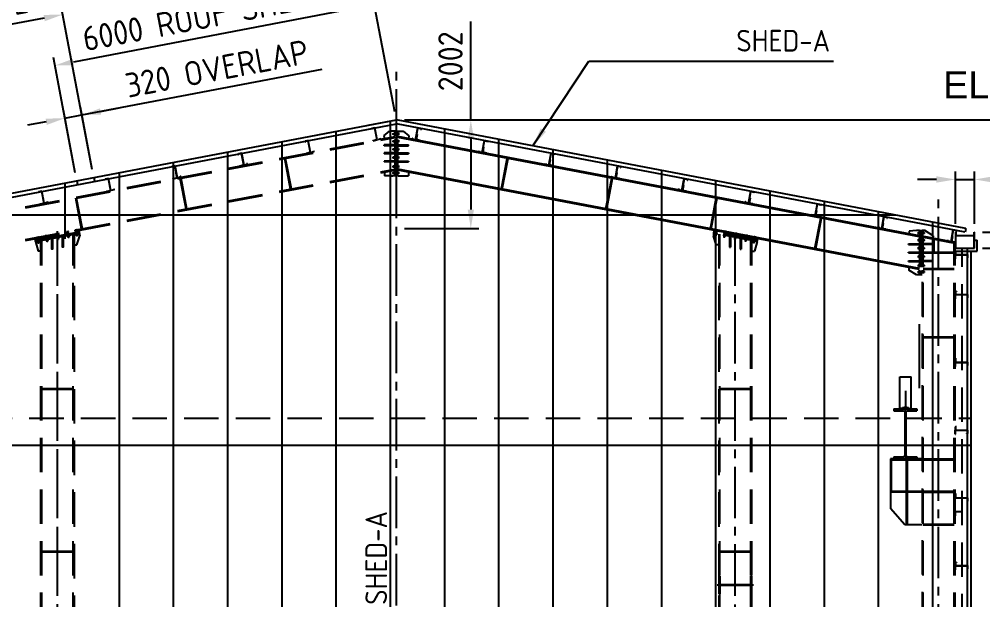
# Model space of a CAD drawing. Header units: millimetres. Extents: x -1055 to 11244, y -20673 to 2560.
# Drawn here: x 1458 to 1635.7, y 2332 to 2439.1 of the extents above; entities that cross this region are included whole.
import ezdxf
from ezdxf.enums import TextEntityAlignment as Align

# ---------------------------------------------------------------- set-up
doc = ezdxf.new("R2010")
doc.units = ezdxf.units.MM
doc.linetypes.add('CENTER2', pattern=[28.575, 19.05, -3.175, 3.175, -3.175])
doc.linetypes.add('DASHED2', pattern=[9.525, 6.35, -3.175])
doc.layers.add('MAIN-1', color=7, linetype='Continuous')
doc.layers.add('MAIN-2', color=7, linetype='Continuous')
doc.styles.add('ACISOTS', font='isocp.shx')
doc.styles.get("Standard").update_dxf_attribs({"font": 'arial.ttf'})
doc.dimstyles.new('ISO-25', dxfattribs={"dimtxt": 4, "dimasz": 3.5, "dimexe": 1.5, "dimexo": 1.5, "dimgap": 1.5, "dimtad": 1, "dimtxsty": 'Standard', "dimcen": 0, "dimadec": 0, "dimazin": 0, "dimtfac": 1, "dimtmove": 0, "dimatfit": 3, "dimfxl": 1, "dimarcsym": 0})

# ---------------------------------------------------------------- blocks, each defined once
blk = doc.blocks.new('*D28804')
at = {"color": 0, "lineweight": -2}
for p, q in [((1529.05, 2420.49), (1665.47, 2420.49)), ((1663.97, 2253.99), (1663.97, 2416.99)), ((1647.05, 2250.49), (1665.47, 2250.49))]:
    blk.add_line(p, q, dxfattribs=at)
at = {"color": 0}
for points in [[(1664.55, 2416.99), (1663.39, 2416.99), (1663.97, 2420.49)], [(1663.39, 2253.99), (1664.55, 2253.99), (1663.97, 2250.49)]]:
    blk.add_solid(points, dxfattribs=at)
at = {"layer": 'Defpoints', "color": 0}
for p in [(1527.55, 2420.49), (1663.97, 2420.49), (1645.55, 2250.49)]:
    blk.add_point(p, dxfattribs=at)
at = {"color": 0, "insert": (1660.22, 2335.58), "char_height": 4.5, "attachment_point": 5, "rotation": 90, "style": 'ACISOTS'}
blk.add_mtext('17000', dxfattribs=at)
blk = doc.blocks.new('A$7E962F10107A')
for p, q in [((60, 2.5), (60, 225)), ((60, 225), (122.5, 225)), ((62.5, 0), (62.5, 222.5)), ((62.5, 222.5), (120, 222.5)), ((120, 205), (120, 222.5)), ((120, 205), (122.5, 205)), ((122.5, 205), (122.5, 225)), ((0, 0), (0, 20)), ((0, 20), (2.5, 20)), ((0, 0), (62.5, 0)), ((2.5, 20), (2.5, 2.5)), ((2.5, 2.5), (60, 2.5))]:
    blk.add_line(p, q)
blk = doc.blocks.new('A$7E962D341D1C8')
for p, q in [((0, 921), (420.5, 921)), ((0, 921), (0, 884.4)), ((420.5, 921), (420.5, 884.4)), ((0, 884.4), (175.45, 884.4)), ((199.55, 860.3), (199.55, 60.7)), ((220.95, 860.3), (220.95, 60.7)), ((245.05, 884.4), (420.5, 884.4)), ((0, 36.6), (175.45, 36.6)), ((0, 36.6), (0, 0)), ((0, 0), (420.5, 0)), ((245.05, 36.6), (420.5, 36.6)), ((420.5, 36.6), (420.5, 0))]:
    blk.add_line(p, q)
at = {"extrusion": (0, 0, -1)}
for centre, start, end in [((-175.45, 860.3), 90, 180), ((-245.05, 860.3), 0, 90), ((-175.45, 60.7), 180, 270), ((-245.05, 60.7), 270, 0)]:
    blk.add_arc(centre, 24.1, start, end, dxfattribs=at)
blk = doc.blocks.new('A$7E964C333BE')
for p, q in [((0, 0), (0, 1.5)), ((0, 1.5), (2, 1.5)), ((0, 0), (0.12, 0)), ((2, 1.38), (0.12, 1.38)), ((0.12, 0), (0.12, 1.38)), ((2, 1.5), (2, 1.38))]:
    blk.add_line(p, q)
blk = doc.blocks.new('A$7E9618111B23AC')
at = {"layer": 'MAIN-1'}
for p, q in [((0, 15), (4, 16)), ((0, 15), (1, 15)), ((0, 1), (0, 15)), ((1, 1), (0, 1)), ((4, 0), (0, 1)), ((1, 15), (1, 15)), ((1, 15), (1, 15)), ((1, 15), (2, 15)), ((2, 1), (1, 1)), ((1, 1), (1, 1)), ((1, 1), (1, 1)), ((2, 15), (2, 15)), ((2, 15), (3, 15)), ((3, 1), (2, 1)), ((2, 1), (2, 1)), ((3, 15), (3, 15)), ((3, 15), (4, 15)), ((4, 1), (3, 1)), ((3, 1), (3, 1)), ((31, 16), (4, 16)), ((4, 15), (4, 15)), ((4, 15), (5, 15)), ((5, 1), (4, 1)), ((4, 1), (4, 1)), ((4, 0), (31, 0)), ((5, 15), (5, 15)), ((5, 15), (5, 15)), ((5, 15), (6, 15)), ((6, 1), (5, 1)), ((5, 1), (5, 1)), ((5, 1), (5, 1)), ((6, 15), (6, 15)), ((6, 15), (7, 15)), ((7, 1), (6, 1)), ((6, 1), (6, 1)), ((7, 15), (7, 15)), ((7, 15), (8, 15)), ((8, 1), (7, 1)), ((7, 1), (7, 1)), ((8, 15), (8, 15)), ((8, 15), (9, 15)), ((9, 1), (8, 1)), ((8, 1), (8, 1)), ((9, 1), (9, 15)), ((9, 15), (10, 15)), ((10, 1), (9, 1)), ((10, 15), (11, 15)), ((11, 1), (10, 1)), ((11, 15), (12, 15)), ((12, 1), (11, 1)), ((12, 15), (13, 15)), ((13, 1), (12, 1)), ((13, 15), (13, 15)), ((13, 15), (14, 15)), ((14, 1), (13, 1)), ((13, 1), (13, 1)), ((14, 15), (15, 15)), ((15, 1), (14, 1)), ((15, 15), (16, 15)), ((16, 1), (15, 1)), ((16, 15), (17, 15)), ((17, 1), (16, 1)), ((17, 15), (18, 15)), ((18, 1), (17, 1)), ((18, 15), (19, 15)), ((19, 1), (18, 1)), ((19, 15), (19, 15)), ((19, 15), (20, 15)), ((20, 1), (19, 1)), ((19, 1), (19, 1)), ((20, 15), (21, 15)), ((21, 1), (20, 1)), ((21, 15), (22, 15)), ((22, 1), (21, 1)), ((22, 15), (23, 15)), ((23, 1), (22, 1)), ((23, 15), (24, 15)), ((24, 1), (23, 1)), ((24, 15), (25, 15)), ((25, 1), (24, 1)), ((25, 15), (26, 15)), ((26, 1), (25, 1)), ((26, 15), (26, 15)), ((26, 15), (27, 15)), ((26, 1), (26, 15)), ((27, 1), (26, 1)), ((26, 1), (26, 1)), ((27, 15), (27, 15)), ((27, 15), (28, 15)), ((28, 1), (27, 1)), ((27, 1), (27, 1)), ((28, 15), (28, 15)), ((28, 15), (29, 15)), ((29, 1), (28, 1)), ((28, 1), (28, 1)), ((29, 15), (29, 15)), ((29, 15), (30, 15)), ((30, 1), (29, 1)), ((29, 1), (29, 1)), ((30, 15), (30, 15)), ((30, 15), (31, 15)), ((31, 1), (30, 1)), ((30, 1), (30, 1)), ((31, 16), (35, 15)), ((31, 15), (31, 15)), ((31, 15), (31, 15)), ((31, 15), (32, 15)), ((35, 1), (31, 0)), ((32, 1), (31, 1)), ((31, 1), (31, 1)), ((31, 1), (31, 1)), ((32, 15), (32, 15)), ((32, 15), (33, 15)), ((33, 1), (32, 1)), ((32, 1), (32, 1)), ((33, 15), (33, 15)), ((33, 15), (34, 15)), ((34, 1), (33, 1)), ((33, 1), (33, 1)), ((34, 15), (34, 15)), ((34, 15), (35, 15)), ((35, 1), (34, 1)), ((34, 1), (34, 1)), ((35, 1), (35, 15))]:
    blk.add_line(p, q, dxfattribs=at)
at = {"layer": 'MAIN-2'}
for p, q in [((1, 15), (0, 15)), ((0, 1), (1, 1)), ((2, 15), (1, 15)), ((1, 15), (1, 15)), ((1, 15), (1, 15)), ((1, 1), (1, 1)), ((1, 1), (1, 1)), ((1, 1), (2, 1)), ((3, 15), (2, 15)), ((2, 15), (2, 15)), ((2, 1), (2, 1)), ((2, 1), (3, 1)), ((4, 15), (3, 15)), ((3, 15), (3, 15)), ((3, 1), (3, 1)), ((3, 1), (4, 1)), ((5, 15), (4, 15)), ((4, 15), (4, 15)), ((4, 1), (4, 1)), ((4, 1), (5, 1)), ((6, 15), (5, 15)), ((5, 15), (5, 15)), ((5, 15), (5, 15)), ((5, 1), (5, 1)), ((5, 1), (5, 1)), ((5, 1), (6, 1)), ((7, 15), (6, 15)), ((6, 15), (6, 15)), ((6, 1), (6, 1)), ((6, 1), (7, 1)), ((9, 15), (7, 16)), ((8, 15), (7, 15)), ((7, 15), (7, 15)), ((7, 0), (9, 1)), ((7, 1), (7, 1)), ((7, 1), (8, 1)), ((9, 15), (8, 15)), ((8, 15), (8, 15)), ((8, 1), (8, 1)), ((8, 1), (9, 1)), ((26, 15), (9, 15)), ((9, 1), (9, 15)), ((10, 15), (9, 15)), ((9, 15), (26, 15)), ((9, 1), (9, 15)), ((26, 1), (9, 1)), ((9, 1), (10, 1)), ((9, 1), (26, 1)), ((11, 15), (10, 15)), ((10, 1), (11, 1)), ((12, 15), (11, 15)), ((11, 1), (12, 1)), ((13, 15), (12, 15)), ((12, 1), (13, 1)), ((14, 15), (13, 15)), ((13, 15), (13, 15)), ((13, 1), (13, 1)), ((13, 1), (14, 1)), ((15, 15), (14, 15)), ((14, 1), (15, 1)), ((16, 15), (15, 15)), ((15, 1), (16, 1)), ((17, 15), (16, 15)), ((16, 1), (17, 1)), ((18, 15), (17, 15)), ((17, 1), (18, 1)), ((19, 15), (18, 15)), ((18, 1), (19, 1)), ((20, 15), (19, 15)), ((19, 15), (19, 15)), ((19, 1), (19, 1)), ((19, 1), (20, 1)), ((21, 15), (20, 15)), ((20, 1), (21, 1)), ((22, 15), (21, 15)), ((21, 1), (22, 1)), ((23, 15), (22, 15)), ((22, 1), (23, 1)), ((24, 15), (23, 15)), ((23, 1), (24, 1)), ((25, 15), (24, 15)), ((24, 1), (25, 1)), ((26, 15), (25, 15)), ((25, 1), (26, 1)), ((27, 16), (26, 15)), ((26, 15), (26, 1)), ((27, 15), (26, 15)), ((26, 15), (26, 15)), ((26, 1), (26, 15)), ((26, 1), (27, 0)), ((26, 1), (26, 1)), ((26, 1), (27, 1)), ((28, 15), (27, 15)), ((27, 15), (27, 15)), ((27, 1), (27, 1)), ((27, 1), (28, 1)), ((29, 15), (28, 15)), ((28, 15), (28, 15)), ((28, 1), (28, 1)), ((28, 1), (29, 1)), ((30, 15), (29, 15)), ((29, 15), (29, 15)), ((29, 1), (29, 1)), ((29, 1), (30, 1)), ((31, 15), (30, 15)), ((30, 15), (30, 15)), ((30, 1), (30, 1)), ((30, 1), (31, 1)), ((32, 15), (31, 15)), ((31, 15), (31, 15)), ((31, 15), (31, 15)), ((31, 1), (31, 1)), ((31, 1), (31, 1)), ((31, 1), (32, 1)), ((33, 15), (32, 15)), ((32, 15), (32, 15)), ((32, 1), (32, 1)), ((32, 1), (33, 1)), ((34, 15), (33, 15)), ((33, 15), (33, 15)), ((33, 1), (33, 1)), ((33, 1), (34, 1)), ((35, 15), (34, 15)), ((34, 15), (34, 15)), ((34, 1), (34, 1)), ((34, 1), (35, 1))]:
    blk.add_line(p, q, dxfattribs=at)
blk = doc.blocks.new('A$7E9618112B2D312')
at = {"layer": 'MAIN-1'}
for p, q in [((0, 32), (1, 35)), ((0, 32), (0, 33)), ((0, 33), (1, 33)), ((0, 31), (0, 32)), ((0, 32), (0, 32)), ((0, 32), (0, 32)), ((0, 32), (0, 30)), ((0, 30), (0, 31)), ((0, 31), (0, 31)), ((0, 30), (0, 17)), ((0, 29), (0, 30)), ((0, 30), (0, 30)), ((0, 28), (0, 29)), ((0, 29), (0, 29)), ((0, 29), (0, 29)), ((1, 27), (0, 28)), ((0, 28), (0, 28)), ((0, 22), (1, 23)), ((0, 21), (0, 22)), ((0, 20), (0, 21)), ((0, 21), (0, 21)), ((0, 19), (0, 20)), ((0, 18), (0, 19)), ((0, 17), (0, 18)), ((0, 16), (0, 17)), ((0, 17), (0, 4)), ((0, 15), (0, 16)), ((0, 16), (0, 16)), ((0, 14), (0, 15)), ((0, 13), (0, 14)), ((0, 12), (0, 13)), ((1, 11), (0, 12)), ((0, 6), (0, 7)), ((0, 7), (1, 7)), ((0, 5), (0, 6)), ((0, 6), (0, 6)), ((0, 6), (0, 6)), ((0, 4), (0, 5)), ((0, 5), (0, 5)), ((0, 4), (0, 2)), ((0, 3), (0, 4)), ((0, 4), (0, 4)), ((0, 2), (0, 3)), ((0, 3), (0, 3)), ((0, 3), (0, 3)), ((1, 0), (0, 2)), ((1, 1), (0, 2)), ((0, 2), (0, 2)), ((1, 34), (1, 35)), ((12, 35), (1, 35)), ((1, 33), (1, 34)), ((1, 34), (1, 34)), ((1, 26), (1, 27)), ((1, 27), (1, 27)), ((1, 25), (1, 26)), ((1, 26), (1, 26)), ((12, 26), (1, 26)), ((1, 24), (1, 25)), ((1, 23), (1, 24)), ((1, 10), (1, 11)), ((1, 11), (1, 11)), ((1, 9), (1, 10)), ((1, 8), (1, 9)), ((12, 9), (1, 9)), ((1, 7), (1, 8)), ((1, 8), (1, 8)), ((1, 0), (1, 1)), ((1, 1), (1, 1)), ((1, 0), (1, 0)), ((12, 0), (1, 0)), ((12, 26), (12, 35)), ((12, 31), (12, 32)), ((12, 31), (12, 31)), ((12, 31), (12, 3)), ((12, 31), (12, 3)), ((12, 9), (12, 26)), ((12, 0), (12, 9)), ((12, 3), (12, 3)), ((12, 3), (12, 3)), ((14, 27), (13, 27)), ((13, 27), (13, 17)), ((13, 17), (13, 7)), ((13, 7), (14, 7)), ((15, 26), (14, 27)), ((14, 27), (14, 7)), ((14, 7), (15, 9)), ((101, 27), (15, 27)), ((15, 27), (15, 7)), ((15, 7), (101, 7)), ((102, 26), (101, 27)), ((101, 27), (101, 7)), ((101, 7), (102, 9)), ((102, 26), (102, 9))]:
    blk.add_line(p, q, dxfattribs=at)
for centre, start, end in [((13, 28), 180, 270), ((13, 7), 90, 180)]:
    blk.add_arc(centre, 0.8, start, end, dxfattribs=at)
at = {"layer": 'MAIN-2'}
for p, q in [((1, 33), (0, 33)), ((0, 33), (0, 32)), ((0, 32), (0, 32)), ((0, 32), (0, 32)), ((0, 32), (0, 31)), ((0, 31), (0, 31)), ((0, 31), (0, 30)), ((0, 30), (0, 30)), ((0, 30), (0, 29)), ((0, 29), (0, 29)), ((0, 29), (0, 29)), ((0, 29), (0, 28)), ((0, 28), (0, 28)), ((0, 28), (1, 27)), ((1, 23), (0, 22)), ((0, 22), (0, 21)), ((0, 21), (0, 21)), ((0, 21), (0, 20)), ((0, 20), (0, 19)), ((0, 19), (0, 18)), ((0, 18), (0, 17)), ((0, 17), (0, 16)), ((0, 16), (0, 16)), ((0, 16), (0, 15)), ((0, 15), (0, 14)), ((0, 14), (0, 13)), ((0, 13), (0, 12)), ((0, 12), (1, 11)), ((1, 7), (0, 7)), ((0, 7), (0, 6)), ((0, 6), (0, 6)), ((0, 6), (0, 6)), ((0, 6), (0, 5)), ((0, 5), (0, 5)), ((0, 5), (0, 4)), ((0, 4), (0, 4)), ((0, 4), (0, 3)), ((0, 3), (0, 3)), ((0, 3), (0, 3)), ((0, 3), (0, 2)), ((0, 2), (0, 2)), ((0, 2), (1, 1)), ((1, 35), (1, 34)), ((1, 34), (1, 34)), ((1, 34), (1, 33)), ((1, 27), (1, 27)), ((1, 27), (1, 26)), ((1, 26), (1, 26)), ((1, 26), (1, 25)), ((12, 26), (1, 26)), ((1, 25), (1, 24)), ((1, 24), (1, 23)), ((1, 11), (1, 11)), ((1, 11), (1, 10)), ((1, 10), (1, 9)), ((1, 9), (1, 8)), ((12, 9), (1, 9)), ((1, 8), (1, 8)), ((1, 8), (1, 7)), ((1, 1), (1, 1)), ((1, 1), (1, 0)), ((1, 0), (1, 0)), ((12, 3), (12, 31)), ((13, 17), (13, 27)), ((13, 7), (13, 17)), ((14, 7), (14, 27)), ((101, 7), (101, 27))]:
    blk.add_line(p, q, dxfattribs=at)
blk = doc.blocks.new('A$7E9618112DD2D8')
for points in [[(16, 0), (12, 0), (12, 37), (16, 37)], [(69, 0), (66, 0), (66, 37), (69, 37)]]:
    blk.add_lwpolyline(points, close=True)
blk.add_blockref('A$7E9618112B2D312', (0, 1))
at = {"rotation": 90}
blk.add_blockref('A$7E9618111B23AC', (85, 1), dxfattribs=at)
blk = doc.blocks.new('A$7E96199382A383')
at = {"color": 3, "linetype": 'CENTER2', "ltscale": 0.25}
blk.add_line((1.21, 0.19), (0, 0.19), dxfattribs=at)
at = {"xscale": 0.01, "yscale": 0.01, "zscale": 0.01}
blk.add_blockref('A$7E9618112DD2D8', (0.09, 0), dxfattribs=at)
blk = doc.blocks.new('A$7E97101034253B0')
at = {"color": 54}
for p, q in [((0, 63.9), (32.5, 63.9)), ((0, 63.9), (0, 62)), ((0, 62), (14.4, 62)), ((15.6, 60.7), (15.6, 5.9)), ((16.9, 60.7), (16.9, 5.9)), ((18.2, 62), (32.5, 62)), ((32.5, 63.9), (32.5, 62)), ((0, 4.6), (0, 2.7)), ((14.4, 4.6), (0, 4.6)), ((32.5, 2.7), (0, 2.7)), ((32.5, 4.6), (18.2, 4.6)), ((32.5, 4.6), (32.5, 2.7))]:
    blk.add_line(p, q, dxfattribs=at)
at = {"color": 54, "linetype": 'CENTER2'}
blk.add_line((16.3, 66.6), (16.3, 0), dxfattribs=at)
at = {"color": 54, "extrusion": (0, 0, -1)}
for centre, start, end in [((-14.4, 60.7), 90, 180), ((-18.2, 60.7), 0, 90), ((-14.4, 5.9), 180, 270), ((-18.2, 5.9), 270, 0)]:
    blk.add_arc(centre, 1.27, start, end, dxfattribs=at)
blk = doc.blocks.new('*D28812')
at = {"color": 0, "lineweight": -2}
for p, q in [((1527.27, 2421.97), (1523.23, 2443.22)), ((1520.07, 2441.1), (1468, 2431.18)), ((1468.33, 2410.74), (1464.29, 2432))]:
    blk.add_line(p, q, dxfattribs=at)
at = {"color": 0}
for points in [[(1520.18, 2440.52), (1519.96, 2441.67), (1523.51, 2441.75)], [(1467.9, 2431.76), (1468.11, 2430.61), (1464.57, 2430.53)]]:
    blk.add_solid(points, dxfattribs=at)
at = {"layer": 'Defpoints', "color": 0}
for p in [(1464.57, 2430.53), (1527.55, 2420.49), (1468.61, 2409.27)]:
    blk.add_point(p, dxfattribs=at)
at = {"color": 0, "insert": (1491.97, 2439.56), "char_height": 4.5, "attachment_point": 5, "rotation": 10.7807, "style": 'ACISOTS'}
blk.add_mtext('\\pxt0;6000 ROOF SHEET', dxfattribs=at)
blk = doc.blocks.new('*D28813')
at = {"color": 0, "lineweight": -2}
for p, q in [((1471.48, 2411.34), (1465.75, 2441.41)), ((1462.6, 2439.28), (1420.36, 2431.24)), ((1422.36, 2401.99), (1416.64, 2432.06))]:
    blk.add_line(p, q, dxfattribs=at)
at = {"color": 0}
for points in [[(1462.71, 2438.71), (1462.49, 2439.86), (1466.03, 2439.94)], [(1420.25, 2431.81), (1420.46, 2430.67), (1416.92, 2430.59)]]:
    blk.add_solid(points, dxfattribs=at)
at = {"layer": 'Defpoints', "color": 0}
for p in [(1416.92, 2430.59), (1471.76, 2409.87), (1422.64, 2400.52)]:
    blk.add_point(p, dxfattribs=at)
at = {"color": 0, "insert": (1443.26, 2439.42), "char_height": 4.5, "attachment_point": 5, "rotation": 10.7807, "style": 'ACISOTS'}
blk.add_mtext('5000 ROOF SHEET', dxfattribs=at)
blk = doc.blocks.new('*D28814')
at = {"color": 0, "lineweight": -2}
for p, q in [((1469.56, 2421.41), (1513.87, 2429.84)), ((1468.33, 2410.74), (1466.14, 2422.28)), ((1471.48, 2411.34), (1469.28, 2422.88)), ((1473, 2422.06), (1476.44, 2422.72)), ((1462.98, 2420.15), (1459.54, 2419.5)), ((1466.42, 2420.81), (1469.56, 2421.41))]:
    blk.add_line(p, q, dxfattribs=at)
at = {"color": 0}
for points in [[(1472.89, 2422.63), (1473.11, 2421.49), (1469.56, 2421.41)], [(1463.09, 2419.58), (1462.87, 2420.73), (1466.42, 2420.81)]]:
    blk.add_solid(points, dxfattribs=at)
at = {"layer": 'Defpoints', "color": 0}
for p in [(1469.56, 2421.41), (1468.61, 2409.27), (1471.76, 2409.87)]:
    blk.add_point(p, dxfattribs=at)
at = {"color": 0, "insert": (1494.45, 2429.96), "char_height": 4.5, "attachment_point": 5, "rotation": 10.7807, "style": 'ACISOTS'}
blk.add_mtext('320 OVERLAP', dxfattribs=at)
blk = doc.blocks.new('*D28823')
at = {"color": 0, "lineweight": -2}
for p, q in [((1541.28, 2420.49), (1541.28, 2438.63)), ((1529.05, 2420.49), (1542.78, 2420.49)), ((1541.28, 2416.99), (1541.28, 2403.97)), ((1529.05, 2400.47), (1542.78, 2400.47))]:
    blk.add_line(p, q, dxfattribs=at)
at = {"color": 0}
for points in [[(1541.86, 2416.99), (1540.7, 2416.99), (1541.28, 2420.49)], [(1540.7, 2403.97), (1541.86, 2403.97), (1541.28, 2400.47)]]:
    blk.add_solid(points, dxfattribs=at)
at = {"layer": 'Defpoints', "color": 0}
for p in [(1527.55, 2420.49), (1527.55, 2400.47), (1541.28, 2400.47)]:
    blk.add_point(p, dxfattribs=at)
at = {"color": 0, "insert": (1537.53, 2431.31), "char_height": 4.5, "attachment_point": 5, "rotation": 90, "style": 'ACISOTS'}
blk.add_mtext('2002', dxfattribs=at)
blk = doc.blocks.new('*D28846')
at = {"color": 0, "lineweight": -2}
for p, q in [((1660.96, 2399.82), (1660.96, 2417.92)), ((1660.96, 2403.32), (1660.96, 2406.82)), ((1635.65, 2399.82), (1662.46, 2399.82)), ((1660.96, 2399.82), (1660.96, 2396.82)), ((1635.65, 2396.82), (1662.46, 2396.82)), ((1660.96, 2393.32), (1660.96, 2389.82))]:
    blk.add_line(p, q, dxfattribs=at)
at = {"color": 0}
for points in [[(1660.38, 2403.32), (1661.54, 2403.32), (1660.96, 2399.82)], [(1661.54, 2393.32), (1660.38, 2393.32), (1660.96, 2396.82)]]:
    blk.add_solid(points, dxfattribs=at)
at = {"layer": 'Defpoints', "color": 0}
for p in [(1634.15, 2399.82), (1634.15, 2396.82), (1660.96, 2396.82)]:
    blk.add_point(p, dxfattribs=at)
at = {"color": 0, "insert": (1657.21, 2412.37), "char_height": 4.5, "attachment_point": 5, "rotation": 90, "style": 'ACISOTS'}
blk.add_mtext('300', dxfattribs=at)
blk = doc.blocks.new('*D28847')
at = {"color": 0, "lineweight": -2}
for p, q in [((1627.15, 2409.51), (1623.65, 2409.51)), ((1630.65, 2401.3), (1630.65, 2411.01)), ((1630.65, 2409.51), (1634.15, 2409.51)), ((1634.15, 2401.32), (1634.15, 2411.01)), ((1637.65, 2409.51), (1652.25, 2409.51))]:
    blk.add_line(p, q, dxfattribs=at)
at = {"color": 0}
for points in [[(1627.15, 2408.93), (1627.15, 2410.1), (1630.65, 2409.51)], [(1637.65, 2410.1), (1637.65, 2408.93), (1634.15, 2409.51)]]:
    blk.add_solid(points, dxfattribs=at)
at = {"layer": 'Defpoints', "color": 0}
for p in [(1634.15, 2409.51), (1630.65, 2399.8), (1634.15, 2399.82)]:
    blk.add_point(p, dxfattribs=at)
at = {"color": 0, "insert": (1646.7, 2413.26), "char_height": 4.5, "attachment_point": 5, "style": 'ACISOTS'}
blk.add_mtext('350', dxfattribs=at)

msp = doc.modelspace()

# ---------------------------------------------------------------- linework, layer by layer
at = {"color": 3, "linetype": 'CENTER2', "ltscale": 0.5}
for p, q in [((1527.554783, 2245.195901), (1527.554783, 2430.836458)), ((1627.554783, 2250.211607), (1627.554783, 2406.623912)), ((1465.054783, 2246.99247), (1465.054783, 2400.10403)), ((1465.054783, 2250.211607), (1465.054783, 2399.948403)), ((1590.054783, 2246.99247), (1590.054783, 2400.10403))]:
    msp.add_line(p, q, dxfattribs=at)
at = {"color": 2}
for p, q in [((1422.642893, 2400.516128), (1527.554783, 2420.492496)), ((1522.352291, 2419.527333), (1527.554783, 2420.517945)), ((1532.757275, 2419.527333), (1527.554783, 2420.517945)), ((1632.590916, 2400.49247), (1527.554783, 2420.492496)), ((1422.773828, 2399.828482), (1527.554783, 2419.779919)), ((1632.459981, 2399.804825), (1527.554783, 2419.779919)), ((1623.994083, 2399.126399), (1527.804783, 2417.441891)), ((1623.994083, 2398.932476), (1527.804783, 2417.247968)), ((1623.994083, 2393.08894), (1527.804783, 2411.404432)), ((1623.994083, 2392.895017), (1527.804783, 2411.210509)), ((1461.000284, 2398.330918), (1469.051071, 2399.863875)), ((1461.047047, 2398.08533), (1469.097833, 2399.618288))]:
    msp.add_line(p, q, dxfattribs=at)
at = {"color": 6}
for p, q in [((1526.474083, 2283.99247), (1526.474083, 2420.286718)), ((1516.474083, 2251.29247), (1516.474083, 2418.382609)), ((1536.474083, 2283.99247), (1536.474083, 2418.794164)), ((1506.474083, 2251.29247), (1506.474083, 2416.4785)), ((1546.474083, 2251.29247), (1546.474083, 2416.890054)), ((1556.474083, 2257.100757), (1556.474083, 2414.985945)), ((1496.474083, 2251.29247), (1496.474083, 2414.574391)), ((1566.474083, 2257.100757), (1566.474083, 2413.081836)), ((1486.474083, 2251.29247), (1486.474083, 2412.670282)), ((1576.474083, 2257.100757), (1576.474083, 2411.177727)), ((1476.474083, 2251.29247), (1476.474083, 2410.766173)), ((1586.474083, 2257.100757), (1586.474083, 2409.273618)), ((1466.474083, 2398.561774), (1466.474083, 2408.862064)), ((1596.474083, 2251.29247), (1596.474083, 2407.369509)), ((1606.474083, 2251.29247), (1606.474083, 2405.4654)), ((1435.517348, 2402.967564), (1619.592218, 2402.967564)), ((1616.474083, 2251.29247), (1616.474083, 2403.561291)), ((1626.474083, 2251.29247), (1626.474083, 2401.657182)), ((1624.018783, 2371.00247), (1624.018783, 2382.80247)), ((1126.474083, 2360.492496), (1633.565483, 2360.492496))]:
    msp.add_line(p, q, dxfattribs=at)
for p, q in [((1527.554783, 2420.492496), (1527.554783, 2420.492496)), ((1527.554783, 2419.779919), (1527.554783, 2420.492496)), ((1522.352291, 2419.527333), (1522.356967, 2419.502775)), ((1532.757275, 2419.527333), (1532.752599, 2419.502775)), ((1468.613762, 2409.269482), (1468.744697, 2408.581837)), ((1471.760411, 2409.868639), (1471.891346, 2409.180993)), ((1632.590916, 2400.49247), (1632.459981, 2399.804825)), ((1460.96497, 2398.324194), (1469.034985, 2399.860812)), ((1461.011732, 2398.078606), (1469.072133, 2399.613394)), ((1468.615483, 2397.431238), (1469.191358, 2399.127113)), ((1469.004308, 2400.109463), (1469.191358, 2399.127113)), ((1630.648451, 2399.798376), (1630.648451, 2396.815205)), ((1630.648451, 2399.798376), (1630.698451, 2399.798376)), ((1630.648451, 2399.298376), (1630.698451, 2399.298376)), ((1630.673451, 2399.773376), (1630.673451, 2396.840205)), ((1634.123647, 2399.112735), (1630.673451, 2399.112735)), ((1634.123647, 2399.087735), (1630.673451, 2399.087735)), ((1630.698451, 2399.798376), (1630.698451, 2399.298376)), ((1634.098647, 2399.816774), (1634.148647, 2399.816774)), ((1634.098647, 2399.316774), (1634.098647, 2399.816774)), ((1634.098647, 2399.316774), (1634.123647, 2399.316774)), ((1634.123647, 2396.840205), (1634.123647, 2399.791774)), ((1634.148647, 2396.815205), (1634.148647, 2399.816774)), ((1461.011732, 2398.078606), (1460.918207, 2398.569781)), ((1461.011732, 2398.078606), (1461.494083, 2396.265656)), ((1468.115483, 2397.431238), (1468.615483, 2397.431238)), ((1630.673451, 2396.840205), (1634.123647, 2396.840205)), ((1631.615483, 2396.865205), (1633.115483, 2396.865205)), ((1631.615483, 2396.840205), (1631.615483, 2396.865205)), ((1632.865483, 2250.49247), (1632.865483, 2396.840205)), ((1633.115483, 2396.840205), (1633.115483, 2396.865205)), ((1634.148647, 2398.325989), (1634.648647, 2398.325989)), ((1634.648647, 2396.315205), (1634.648647, 2398.325989)), ((1461.994083, 2396.265656), (1461.494083, 2396.265656)), ((1630.615483, 2396.815205), (1634.148647, 2396.815205)), ((1630.615483, 2396.315205), (1634.648647, 2396.315205)), ((1633.565483, 2250.49247), (1633.565483, 2396.315205))]:
    msp.add_line(p, q)
at = {"color": 2, "linetype": 'DASHED2'}
for p, q in [((1525.246557, 2417.558966), (1526.304783, 2418.441891)), ((1527.304783, 2418.441891), (1526.304783, 2418.441891)), ((1527.304783, 2410.210509), (1527.304783, 2418.441891)), ((1527.304783, 2418.441891), (1527.804783, 2418.441891)), ((1527.554783, 2418.441891), (1527.554783, 2410.210509)), ((1527.804783, 2410.210509), (1527.804783, 2418.441891)), ((1527.804783, 2418.441891), (1528.804783, 2418.441891)), ((1528.804783, 2418.441891), (1529.863009, 2417.558966)), ((1431.115483, 2399.126399), (1527.304783, 2417.441891)), ((1431.115483, 2398.932476), (1527.304783, 2417.247968)), ((1525.246557, 2417.558966), (1525.340082, 2417.06779)), ((1529.863009, 2417.558966), (1529.769483, 2417.06779)), ((1527.304783, 2415.907093), (1525.304783, 2415.907093)), ((1525.304783, 2415.747093), (1525.304783, 2415.907093)), ((1527.304783, 2415.747093), (1525.304783, 2415.747093)), ((1527.804783, 2415.907093), (1529.804783, 2415.907093)), ((1527.804783, 2415.747093), (1529.804783, 2415.747093)), ((1529.804783, 2415.747093), (1529.804783, 2415.907093)), ((1508.033803, 2407.735027), (1506.96006, 2413.374111)), ((1508.190979, 2407.764955), (1507.117236, 2413.404039)), ((1527.304783, 2414.406218), (1525.304783, 2414.406218)), ((1525.304783, 2414.406218), (1525.304783, 2414.246218)), ((1527.304783, 2414.246218), (1525.304783, 2414.246218)), ((1527.304783, 2412.905307), (1525.304783, 2412.905307)), ((1525.304783, 2412.905307), (1525.304783, 2412.745307)), ((1527.804783, 2414.406218), (1529.804783, 2414.406218)), ((1527.804783, 2414.246218), (1529.804783, 2414.246218)), ((1527.804783, 2412.905307), (1529.804783, 2412.905307)), ((1529.804783, 2414.406218), (1529.804783, 2414.246218)), ((1529.804783, 2412.905307), (1529.804783, 2412.745307)), ((1546.918586, 2407.764955), (1547.992329, 2413.404039)), ((1547.075762, 2407.735027), (1548.149505, 2413.374111)), ((1431.115483, 2393.08894), (1527.304783, 2411.404432)), ((1431.115483, 2392.895017), (1527.304783, 2411.210509)), ((1527.304783, 2412.745307), (1525.304783, 2412.745307)), ((1527.804783, 2412.745307), (1529.804783, 2412.745307)), ((1488.760089, 2404.065102), (1487.686346, 2409.704186)), ((1488.917265, 2404.09503), (1487.843522, 2409.734114)), ((1525.340082, 2410.836409), (1525.340082, 2410.210509)), ((1527.304783, 2410.210509), (1525.340082, 2410.210509)), ((1526.404905, 2410.210509), (1526.904905, 2410.210509)), ((1527.804783, 2410.210509), (1529.769483, 2410.210509)), ((1529.769483, 2410.836409), (1529.769483, 2410.210509)), ((1566.1923, 2404.09503), (1567.266043, 2409.734114)), ((1566.349476, 2404.065102), (1567.423219, 2409.704186)), ((1469.486376, 2400.395177), (1468.412632, 2406.034261)), ((1469.643552, 2400.425105), (1468.569808, 2406.064189)), ((1585.466014, 2400.425105), (1586.539757, 2406.064189)), ((1585.62319, 2400.395177), (1586.696933, 2406.034261)), ((1604.739728, 2396.755179), (1605.813471, 2402.394263)), ((1604.896904, 2396.725251), (1605.970647, 2402.364335)), ((1467.924983, 2250.74247), (1467.924983, 2399.394964)), ((1468.115483, 2399.431238), (1468.115483, 2250.74247)), ((1586.105258, 2400.109463), (1586.011732, 2399.618288)), ((1594.062519, 2398.08533), (1586.011732, 2399.618288)), ((1586.011732, 2399.618288), (1586.011732, 2399.118288)), ((1586.494083, 2397.431238), (1586.011732, 2399.118288)), ((1594.097833, 2398.078606), (1586.037432, 2399.613394)), ((1594.109281, 2398.330918), (1586.058495, 2399.863875)), ((1594.144596, 2398.324194), (1586.074581, 2399.860812)), ((1586.994083, 2399.431238), (1586.994083, 2250.74247)), ((1587.184583, 2250.74247), (1587.184583, 2399.394964)), ((1588.994116, 2399.019944), (1588.994116, 2397.019944)), ((1589.154116, 2399.019944), (1588.994116, 2399.019944)), ((1589.154116, 2399.019944), (1589.154116, 2397.019944)), ((1590.955449, 2398.646484), (1590.955449, 2396.646484)), ((1591.115449, 2398.646484), (1590.955449, 2398.646484)), ((1591.115449, 2398.646484), (1591.115449, 2396.646484)), ((1622.122907, 2399.986781), (1622.029382, 2399.495606)), ((1622.122907, 2399.986781), (1622.029382, 2399.495606)), ((1623.494083, 2400.126399), (1622.122907, 2399.986781)), ((1623.994083, 2400.126399), (1623.494083, 2400.126399)), ((1623.994083, 2400.126399), (1623.994083, 2391.895017)), ((1623.994083, 2400.126399), (1624.494083, 2400.126399)), ((1624.244083, 2400.126399), (1624.244083, 2391.942447)), ((1624.244083, 2400.094793), (1624.244083, 2391.895017)), ((1624.494083, 2400.126399), (1624.494083, 2250.74247)), ((1624.994083, 2400.126399), (1624.494083, 2400.126399)), ((1624.494083, 2398.868319), (1624.524011, 2399.025495)), ((1630.615483, 2397.702738), (1624.494083, 2398.868319)), ((1630.615483, 2397.865612), (1624.524011, 2399.025495)), ((1624.684583, 2250.74247), (1624.684583, 2398.832046)), ((1626.552309, 2399.143375), (1624.994083, 2400.126399)), ((1626.552309, 2399.143375), (1626.458783, 2398.6522)), ((1461.994083, 2250.74247), (1461.994083, 2398.265656)), ((1462.184583, 2250.74247), (1462.184583, 2398.30193)), ((1586.994083, 2397.431238), (1586.494083, 2397.431238)), ((1588.994116, 2397.019944), (1589.154116, 2397.019944)), ((1592.924983, 2250.74247), (1592.924983, 2398.30193)), ((1593.115483, 2250.74247), (1593.115483, 2398.265656)), ((1594.097833, 2398.078606), (1593.615483, 2396.265656)), ((1594.097833, 2398.078606), (1594.191358, 2398.569781)), ((1621.994083, 2397.650365), (1623.994083, 2397.650365)), ((1621.994083, 2397.490365), (1621.994083, 2397.650365)), ((1621.994083, 2397.490365), (1623.994083, 2397.490365)), ((1626.519783, 2397.650365), (1624.494083, 2397.650365)), ((1626.519783, 2397.490365), (1624.494083, 2397.490365)), ((1626.519783, 2398.452138), (1626.519783, 2396.131011)), ((1626.679783, 2398.452138), (1626.519783, 2398.452138)), ((1626.679783, 2398.452138), (1626.679783, 2396.131011)), ((1630.424983, 2250.74247), (1630.424983, 2397.739011)), ((1630.615483, 2397.865612), (1630.585555, 2397.708436)), ((1630.615483, 2250.74247), (1630.615483, 2397.702738)), ((1590.955449, 2396.646484), (1591.115449, 2396.646484)), ((1593.115483, 2396.265656), (1593.615483, 2396.265656)), ((1621.994083, 2396.131011), (1623.994083, 2396.131011)), ((1621.994083, 2395.971011), (1621.994083, 2396.131011)), ((1621.994083, 2396.131011), (1623.994083, 2396.131011)), ((1621.994083, 2395.971011), (1621.994083, 2396.131011)), ((1621.994083, 2395.971011), (1623.994083, 2395.971011)), ((1621.994083, 2395.971011), (1623.994083, 2395.971011)), ((1624.684583, 2396.131011), (1630.416783, 2396.131011)), ((1624.684583, 2396.131011), (1630.416783, 2396.131011)), ((1624.684583, 2395.971011), (1630.416783, 2395.971011)), ((1624.684583, 2395.971011), (1630.416783, 2395.971011)), ((1631.865483, 2250.49247), (1631.865483, 2396.815205)), ((1621.994083, 2394.528549), (1623.994083, 2394.528549)), ((1621.994083, 2394.368549), (1621.994083, 2394.528549)), ((1621.994083, 2394.368549), (1623.994083, 2394.368549)), ((1622.029382, 2393.269118), (1622.029382, 2392.769118)), ((1626.494083, 2394.528549), (1624.494083, 2394.528549)), ((1626.494083, 2394.368549), (1624.494083, 2394.368549)), ((1626.494083, 2394.368549), (1626.494083, 2394.528549)), ((1623.494083, 2391.895017), (1622.029382, 2392.769118)), ((1623.994083, 2391.895017), (1623.494083, 2391.895017)), ((1624.494083, 2391.895017), (1623.994083, 2391.895017)), ((1624.684583, 2393.118556), (1630.416783, 2393.118556)), ((1624.684583, 2393.118556), (1630.416783, 2393.118556)), ((1624.684583, 2392.958556), (1630.416783, 2392.958556)), ((1624.684583, 2392.958556), (1630.416783, 2392.958556)), ((1624.692783, 2380.49247), (1630.416783, 2380.49247)), ((1624.692783, 2380.33247), (1630.416783, 2380.33247)), ((1620.367283, 2367.27247), (1620.367283, 2373.09347)), ((1620.367283, 2373.09347), (1622.467283, 2373.09347)), ((1622.467283, 2367.27247), (1622.467283, 2373.09347)), ((1467.924983, 2370.90247), (1462.184583, 2370.90247)), ((1467.924983, 2370.74247), (1462.184583, 2370.74247)), ((1592.924983, 2370.90247), (1587.184583, 2370.90247)), ((1592.924983, 2370.74247), (1587.184583, 2370.74247)), ((1621.417283, 2370.54294), (1621.417283, 2357.619833)), ((1620.867283, 2367.27247), (1620.367283, 2367.27247)), ((1620.867283, 2367.27247), (1620.867283, 2367.47247)), ((1620.867283, 2367.47247), (1621.967283, 2367.47247)), ((1621.967283, 2367.27247), (1621.967283, 2367.47247)), ((1621.967283, 2367.27247), (1622.467283, 2367.27247)), ((1624.494083, 2357.96247), (1618.654783, 2357.96247)), ((1618.654783, 2357.96247), (1618.654783, 2351.84107)), ((1618.814783, 2357.96247), (1618.814783, 2351.84107)), ((1618.814783, 2357.78947), (1624.494083, 2357.78947)), ((1621.579083, 2357.78947), (1621.579083, 2352.01407)), ((1621.739083, 2357.78947), (1621.739083, 2352.01407)), ((1624.692783, 2357.96247), (1630.416783, 2357.96247)), ((1624.692783, 2357.80247), (1630.416783, 2357.80247)), ((1624.485883, 2351.84107), (1618.646583, 2351.84107)), ((1618.646583, 2351.84107), (1618.646583, 2348.80607)), ((1618.814783, 2352.01407), (1624.485883, 2352.01407)), ((1621.579083, 2351.84107), (1621.579083, 2345.77107)), ((1621.739083, 2351.84107), (1621.739083, 2345.77107)), ((1624.684583, 2352.00107), (1630.408583, 2352.00107)), ((1624.684583, 2351.84107), (1630.408583, 2351.84107)), ((1621.316583, 2345.77107), (1618.646583, 2348.80607)), ((1624.511583, 2345.77107), (1621.316583, 2345.77107)), ((1624.684583, 2345.93107), (1630.408583, 2345.93107)), ((1624.684583, 2345.77107), (1630.408583, 2345.77107)), ((1467.924983, 2340.90247), (1462.184583, 2340.90247)), ((1467.924983, 2340.74247), (1462.184583, 2340.74247)), ((1592.924983, 2340.90247), (1587.184583, 2340.90247)), ((1592.924983, 2340.74247), (1587.184583, 2340.74247))]:
    msp.add_line(p, q, dxfattribs=at)
at = {"color": 6, "linetype": 'DASHED2'}
msp.add_line((1126.474083, 2365.492496), (1633.565483, 2365.492496), dxfattribs=at)
for points in [[(1463.991383, 2398.645964), (1464.151383, 2398.645964), (1464.151383, 2396.645964), (1463.991383, 2396.645964)], [(1465.958183, 2399.020464), (1466.118183, 2399.020464), (1466.118183, 2397.020464), (1465.958183, 2397.020464)]]:
    msp.add_lwpolyline(points, close=True)
at = {"color": 2, "linetype": 'DASHED2'}
msp.add_lwpolyline([(1621.167283, 2367.17247), (1621.667283, 2367.17247), (1621.667283, 2367.47247), (1621.167283, 2367.47247)], close=True, dxfattribs=at)

# ---------------------------------------------------------------- block references
for name, p, xscale, yscale, zscale, rotation in [('A$7E962F10107A', (1524.603319, 2416.927503), -0.01, 0.01, 0.01, 10.78068829933153), ('A$7E962F10107A', (1512.32394, 2414.589375), -0.01, 0.01, 0.01, 10.78068829933153), ('A$7E964C333BE', (1523.252588, 2416.670309), -0.4999999999999984, 0.5, 0.5, 280.780688299461), ('A$7E964C333BE', (1510.973208, 2414.332181), -0.4999999999999985, 0.5, 0.5, 280.780688299461), ('A$7E962F10107A', (1591.903143, 2405.236864), 0.01, 0.01, 0.01, 349.2193117006685), ('A$7E964C333BE', (1593.253875, 2404.97967), 0.4999999999999984, 0.5, 0.5, 79.21931170056075), ('A$7E962F10107A', (1604.182523, 2402.898736), 0.01, 0.01, 0.01, 349.2193117006685), ('A$7E964C333BE', (1605.533254, 2402.641542), 0.4999999999999984, 0.5, 0.5, 79.21931170056075), ('A$7E962F10107A', (1616.461902, 2400.560608), 0.01, 0.01, 0.01, 349.2193117006685), ('A$7E964C333BE', (1617.812634, 2400.303414), 0.4999999999999985, 0.5, 0.5, 79.21931170056075), ('A$7E962F10107A', (1630.615483, 2396.256275), 0.01, 0.01, 0.01, 270.0000000000211), ('A$7E962F10107A', (1630.615483, 2376.39247), 0.01, 0.01, 0.01, 270.0000000000211)]:
    msp.add_blockref(name, p, dxfattribs=dict(xscale=xscale, yscale=yscale, zscale=zscale, rotation=rotation))
for name, p, xscale, yscale, zscale, rotation in [('A$7E962F10107A', (1530.506246, 2416.927503), 0.01, 0.01, 0.01, 349.2193117006685), ('A$7E964C333BE', (1531.856978, 2416.670309), 0.4999999999999984, 0.5, 0.5, 79.21931170056075), ('A$7E962F10107A', (1542.785626, 2414.589375), 0.01, 0.01, 0.01, 349.2193117006685), ('A$7E964C333BE', (1544.136357, 2414.332181), 0.4999999999999984, 0.5, 0.5, 79.21931170056075), ('A$7E962F10107A', (1500.04456, 2412.251247), -0.01, 0.01, 0.01, 10.78068829933153), ('A$7E964C333BE', (1498.693829, 2411.994053), -0.4999999999999985, 0.5, 0.5, 280.780688299461), ('A$7E962F10107A', (1555.065005, 2412.251247), 0.01, 0.01, 0.01, 349.2193117006685), ('A$7E964C333BE', (1556.415737, 2411.994053), 0.4999999999999984, 0.5, 0.5, 79.21931170056075), ('A$7E962F10107A', (1487.765181, 2409.91312), -0.01, 0.01, 0.01, 10.78068829933153), ('A$7E962F10107A', (1567.344384, 2409.91312), 0.01, 0.01, 0.01, 349.2193117006685), ('A$7E962F10107A', (1475.485802, 2407.574992), -0.01, 0.01, 0.01, 10.78068829933153), ('A$7E964C333BE', (1486.414449, 2409.655925), -0.4999999999999985, 0.5, 0.5, 280.780688299461), ('A$7E964C333BE', (1568.695116, 2409.655925), 0.4999999999999984, 0.5, 0.5, 79.21931170056075), ('A$7E962F10107A', (1579.623764, 2407.574992), 0.01, 0.01, 0.01, 349.2193117006685), ('A$7E964C333BE', (1474.13507, 2407.317798), -0.4999999999999985, 0.5, 0.5, 280.780688299461), ('A$7E964C333BE', (1580.974496, 2407.317798), 0.4999999999999984, 0.5, 0.5, 79.21931170056075), ('A$7E962F10107A', (1463.206422, 2405.236864), -0.01, 0.01, 0.01, 10.78068829933153), ('A$7E964C333BE', (1461.855691, 2404.97967), -0.4999999999999985, 0.5, 0.5, 280.780688299461), ('A$7E962F10107A', (1629.239051, 2398.1277), 0.01, 0.01, 0.01, 349.2193117006685), ('A$7E964C333BE', (1630.589783, 2397.870506), 0.4999999999999984, 0.5, 0.5, 79.21931170056075), ('A$7E962F10107A', (1630.615483, 2388.89247), 0.01, 0.01, 0.01, 270.0000000000211), ('A$7E962F10107A', (1630.615483, 2363.89247), 0.01, 0.01, 0.01, 270.0000000000211), ('A$7E962F10107A', (1630.615483, 2351.39247), 0.01, 0.01, 0.01, 270.0000000000211), ('A$7E962F10107A', (1630.615483, 2338.89247), 0.01, 0.01, 0.01, 270.0000000000211), ('A$7E97101034253B0', (1586.724675, 2333.064816), -0.1, 0.1, 0.1, 270)]:
    msp.add_blockref(name, p, dxfattribs=dict(at, xscale=xscale, yscale=yscale, zscale=zscale, rotation=rotation))
at = {"color": 2, "linetype": 'DASHED2', "xscale": -1}
for p in [(1528.053128, 2417.730179), (1528.053128, 2416.38407), (1528.053128, 2414.88407), (1528.053128, 2413.38407), (1528.053128, 2411.727229), (1528.053128, 2410.525509)]:
    msp.add_blockref('A$7E96199382A383', p, dxfattribs=at)
at = {"xscale": -1, "rotation": 100.7806883186863}
for p in [(1461.544664, 2398.941873), (1463.129739, 2399.243689), (1465.096539, 2399.618189), (1467.063339, 2399.992689), (1468.648415, 2400.294505)]:
    msp.add_blockref('A$7E96199382A383', p, dxfattribs=at)
at = {"color": 2, "linetype": 'DASHED2', "rotation": 259.2193116813137}
for p in [(1586.461151, 2400.294505), (1588.051693, 2400.043972), (1590.013026, 2399.670512), (1591.97436, 2399.297053), (1593.539201, 2398.99909)]:
    msp.add_blockref('A$7E96199382A383', p, dxfattribs=at)
at = {"color": 2, "linetype": 'DASHED2'}
for p in [(1623.745737, 2399.441399), (1623.745737, 2398.132251), (1623.745737, 2396.63848), (1623.745737, 2395.093543), (1623.745737, 2393.433556), (1623.745737, 2392.257447)]:
    msp.add_blockref('A$7E96199382A383', p, dxfattribs=at)
at = {"xscale": 0.5, "yscale": 0.5, "zscale": 0.5}
msp.add_blockref('A$7E964C333BE', (1630.615483, 2394.881275), dxfattribs=at)
at = {"color": 2, "linetype": 'DASHED2'}
for name, p, xscale, yscale, zscale in [('A$7E964C333BE', (1630.615483, 2387.51747), 0.5, 0.5, 0.5), ('A$7E964C333BE', (1630.615483, 2375.01747), 0.5, 0.5, 0.5), ('A$7E962D341D1C8', (1619.314783, 2357.96247), 0.01, 0.01, 0.01), ('A$7E964C333BE', (1630.615483, 2362.51747), 0.5, 0.5, 0.5), ('A$7E964C333BE', (1630.615483, 2347.48747), 0.5, 0.5, 0.5), ('A$7E964C333BE', (1630.615483, 2337.51747), 0.5, 0.5, 0.5)]:
    msp.add_blockref(name, p, dxfattribs=dict(at, xscale=xscale, yscale=yscale, zscale=zscale))

# ---------------------------------------------------------------- texts
at = {"color": 130}
msp.add_text('EL +16.920', height=5, dxfattribs=at).set_placement((1628.36806, 2426.967421), align=Align.MIDDLE_LEFT)
at = {"color": 3, "insert": (1607.539921, 2433.099405), "char_height": 4, "attachment_point": 9, "style": 'ACISOTS'}
msp.add_mtext('SHED-A', dxfattribs=at)
at = {"color": 3, "insert": (1523.840443, 2317.386721), "char_height": 4, "attachment_point": 5, "rotation": 90, "style": 'ACISOTS'}
msp.add_mtext('CL OF FITUP AREA SHED-A', dxfattribs=at)

# ---------------------------------------------------------------- dimensions: what is measured, and where the dimension line sits
at = {"color": 3}
for base, p1, p2, angle, text, picture, middle in [((1416.917274, 2430.585932), (1471.760411, 2409.868639), (1422.642893, 2400.516128), 190.7806883, '<> ROOF SHEET', '*D28813', (1443.957917, 2435.734765)), ((1464.566028, 2430.527367), (1527.554783, 2420.492496), (1468.613762, 2409.269482), 190.7806883, '\\pxt0;<> ROOF SHEET', '*D28812', (1492.674908, 2435.879604)), ((1469.563555, 2421.406088), (1468.613762, 2409.269482), (1471.760411, 2409.868639), 10.7806883, '<> OVERLAP', '*D28814', (1495.153781, 2426.278746))]:
    dim = msp.add_linear_dim(base=base, p1=p1, p2=p2, angle=angle, text=text, dimstyle='ISO-25', override={"dimtxt": 4.5, "dimdec": 0, "dimlfac": 100, "dimtxsty": 'ACISOTS'}, dxfattribs=at)
    dim.commit()
    dim.dimension.update_dxf_attribs({"geometry": picture, "text_midpoint": middle, "dimtype": 161})
for base, p1, p2, picture, middle in [((1541.279256, 2400.467564), (1527.554783, 2420.492496), (1527.554783, 2400.467564), '*D28823', (1541.279256, 2431.309764)), ((1663.968756, 2420.492496), (1645.554783, 2250.49247), (1527.554783, 2420.492496), '*D28804', (1663.968756, 2335.575751)), ((1660.959246, 2396.815205), (1634.148647, 2399.816774), (1634.148647, 2396.815205), '*D28846', (1660.959246, 2412.368545))]:
    dim = msp.add_linear_dim(base=base, p1=p1, p2=p2, angle=90, dimstyle='ISO-25', override={"dimtxt": 4.5, "dimdec": 0, "dimlfac": 100, "dimtxsty": 'ACISOTS'}, dxfattribs=at)
    dim.commit()
    dim.dimension.update_dxf_attribs({"geometry": picture, "text_midpoint": middle, "dimtype": 160})
dim = msp.add_linear_dim(base=(1634.148647, 2409.512549), p1=(1630.648451, 2399.798376), p2=(1634.148647, 2399.816774), angle=0, dimstyle='ISO-25', override={"dimtxt": 4.5, "dimdec": 0, "dimlfac": 100, "dimtxsty": 'ACISOTS'}, dxfattribs=at)
dim.commit()
dim.dimension.update_dxf_attribs({"geometry": '*D28847', "text_midpoint": (1646.700418, 2413.262549)})

# ---------------------------------------------------------------- leaders
msp.add_leader([(1552.728341, 2415.699176), (1563.028446, 2431.310286), (1608.137684, 2431.310286)], dimstyle='ISO-25', dxfattribs=at)

doc.saveas('drawing.dxf')
